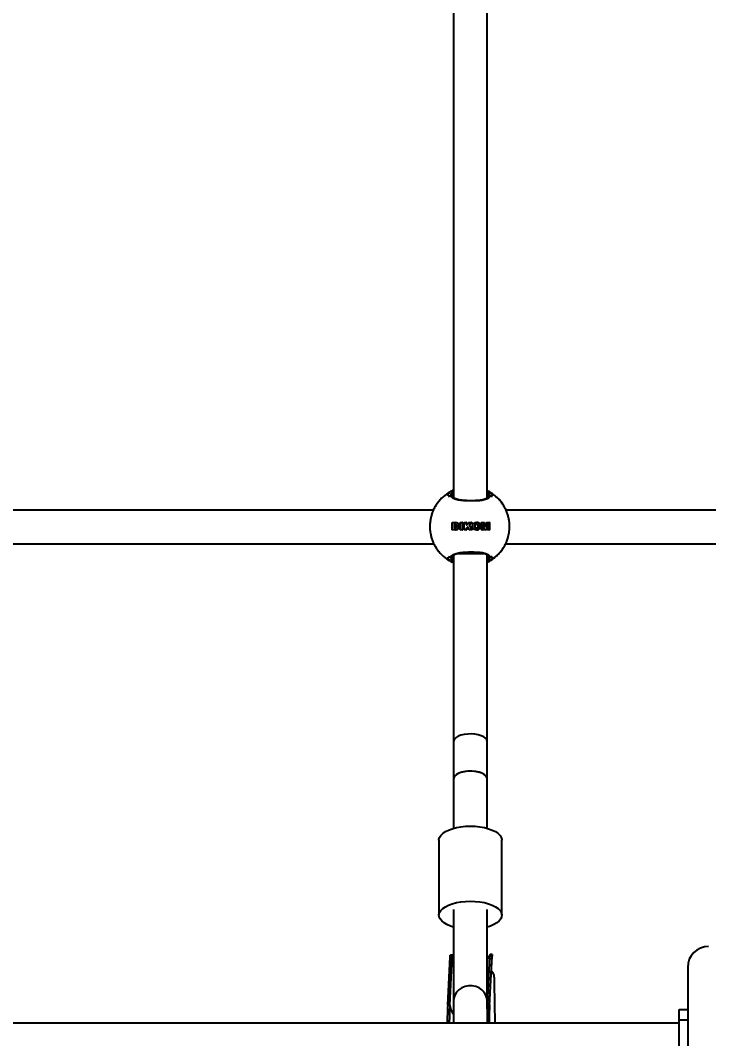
# Model space of a CAD drawing. Header units: millimetres. Extents: x -3362 to 2982, y -2844 to 2289.
# Drawn here: x -186.1 to 142.2, y -505.3 to -19.8 of the extents above; entities that cross this region are included whole.
import ezdxf

# ---------------------------------------------------------------- set-up
doc = ezdxf.new("R2010")
doc.units = ezdxf.units.MM
doc.layers.add('DIKOM_ОБЪЕКТ', color=7, linetype='Continuous')
doc.layers.add('DIKOM_РАЗМЕР_ЗОНА', color=7, linetype='Continuous')
doc.styles.add('style1', font='arial.ttf', dxfattribs={"width": 0.8})
doc.dimstyles.new('1-50', dxfattribs={"dimtxt": 300, "dimasz": 200, "dimexe": 100, "dimexo": 0, "dimgap": 100, "dimtad": 1, "dimdec": 0, "dimtxsty": 'style1', "dimcen": 0, "dimclrd": 7, "dimclre": 7, "dimadec": 1, "dimazin": 2, "dimtfac": 1, "dimtdec": 0, "dimtmove": 0, "dimatfit": 3, "dimfxl": 0, "dimlwd": 25, "dimlwe": 18, "dimarcsym": 0})

# ---------------------------------------------------------------- blocks, each defined once
blk = doc.blocks.new('*D0')
at = {"layer": 'Defpoints', "color": 0, "transparency": 16777216}
for p in [(-2617.78, -272.68), (2982.22, -272.68), (2982.22, -2743.66)]:
    blk.add_point(p, dxfattribs=at)
at = {"layer": 'DIKOM_РАЗМЕР_ЗОНА', "color": 7, "lineweight": 18, "transparency": 16777216}
for p, q in [((-2617.78, -272.68), (-2617.78, -2843.66)), ((2982.22, -272.68), (2982.22, -2843.66))]:
    blk.add_line(p, q, dxfattribs=at)
at = {"layer": 'DIKOM_РАЗМЕР_ЗОНА', "color": 7, "lineweight": 25, "transparency": 16777216}
blk.add_line((-2417.78, -2743.66), (2782.22, -2743.66), dxfattribs=at)
at = {"layer": 'DIKOM_РАЗМЕР_ЗОНА', "color": 7, "transparency": 16777216}
for points in [[(-2417.78, -2710.33), (-2417.78, -2777), (-2617.78, -2743.66)], [(2782.22, -2710.33), (2782.22, -2777), (2982.22, -2743.66)]]:
    blk.add_solid(points, dxfattribs=at)
at = {"layer": 'DIKOM_РАЗМЕР_ЗОНА', "color": 0, "transparency": 16777216, "insert": (182.22, -2490.49), "char_height": 300, "attachment_point": 5, "style": 'style1'}
blk.add_mtext('5600', dxfattribs=at)
blk = doc.blocks.new('*D1')
at = {"layer": 'Defpoints', "color": 0, "transparency": 16777216}
for p in [(-2911.71, 2288.6), (542, 2288.6), (182.22, -2211.4)]:
    blk.add_point(p, dxfattribs=at)
at = {"layer": 'DIKOM_РАЗМЕР_ЗОНА', "color": 7, "lineweight": 18, "transparency": 16777216}
for p, q in [((542, 2288.6), (-3011.71, 2288.6)), ((182.22, -2211.4), (-3011.71, -2211.4))]:
    blk.add_line(p, q, dxfattribs=at)
at = {"layer": 'DIKOM_РАЗМЕР_ЗОНА', "color": 7, "lineweight": 25, "transparency": 16777216}
blk.add_line((-2911.71, -2011.4), (-2911.71, 2088.6), dxfattribs=at)
at = {"layer": 'DIKOM_РАЗМЕР_ЗОНА', "color": 7, "transparency": 16777216}
for points in [[(-2945.05, 2088.6), (-2878.38, 2088.6), (-2911.71, 2288.6)], [(-2945.05, -2011.4), (-2878.38, -2011.4), (-2911.71, -2211.4)]]:
    blk.add_solid(points, dxfattribs=at)
at = {"layer": 'DIKOM_РАЗМЕР_ЗОНА', "color": 0, "transparency": 16777216, "insert": (-3164.89, 38.6), "char_height": 300, "attachment_point": 5, "rotation": 90, "style": 'style1'}
blk.add_mtext('4500', dxfattribs=at)

msp = doc.modelspace()

# ---------------------------------------------------------------- linework, layer by layer
at = {"layer": 'DIKOM_ОБЪЕКТ'}
for p, q in [((20.59, 25.18), (20.59, -247.46)), ((36.59, -247.65), (36.59, 25.37)), ((20.13, -246.81), (20.12, -246.61)), ((37.09, -246.94), (37.06, -246.86)), ((37.57, -245.7), (37.85, -246.47)), ((12.11, -251.38), (12.03, -251.64)), ((12.38, -250.75), (12.2, -251.04)), ((12.27, -250.89), (12.22, -251.05)), ((10.93, -253.4), (-254.41, -253.4)), ((310.93, -253.4), (45.59, -253.4)), ((19.85, -259.38), (19.95, -259.28)), ((19.85, -262.55), (19.85, -259.43)), ((19.95, -259.28), (20.06, -259.24)), ((20.06, -259.24), (20.15, -259.23)), ((20.15, -259.23), (21.49, -259.23)), ((20.96, -260.23), (20.96, -261.75)), ((20.96, -261.75), (20.96, -260.23)), ((20.96, -260.23), (20.96, -260.23)), ((20.96, -261.75), (20.96, -261.75)), ((21.19, -261.95), (21.19, -261.95)), ((21.2, -260.03), (21.2, -260.03)), ((21.21, -260.03), (21.39, -260.03)), ((21.59, -261.92), (21.21, -261.95)), ((21.22, -260.03), (21.22, -260.03)), ((21.22, -261.95), (21.22, -261.95)), ((21.49, -259.23), (22.2, -259.33)), ((22.2, -259.33), (21.49, -259.23)), ((21.8, -260.19), (21.89, -260.29)), ((22.2, -259.33), (22.35, -259.39)), ((22.35, -259.39), (22.2, -259.33)), ((22.2, -259.33), (22.2, -259.33)), ((22.35, -259.39), (22.87, -259.86)), ((22.86, -259.86), (22.35, -259.39)), ((22.35, -259.39), (22.35, -259.39)), ((23.06, -260.3), (22.86, -259.86)), ((22.86, -259.86), (22.87, -259.86)), ((22.87, -259.86), (23.06, -260.3)), ((23.01, -261.85), (23.14, -261.27)), ((23.01, -261.85), (23.02, -261.85)), ((23.14, -261.27), (23.02, -261.85)), ((23.06, -260.3), (23.14, -261.27)), ((23.14, -261.27), (23.06, -260.3)), ((23.06, -260.3), (23.06, -260.3)), ((23.14, -261.27), (23.14, -261.27)), ((23.77, -262.55), (23.77, -259.43)), ((23.97, -259.23), (24.67, -259.23)), ((24.87, -259.43), (24.87, -262.55)), ((24.87, -262.55), (24.87, -259.43)), ((24.87, -259.43), (24.87, -259.43)), ((25.67, -262.55), (25.67, -259.43)), ((25.87, -259.23), (26.56, -259.23)), ((26.76, -259.43), (26.76, -260.36)), ((26.76, -260.36), (26.76, -259.43)), ((26.76, -259.43), (26.76, -259.43)), ((26.76, -260.36), (26.76, -260.36)), ((26.76, -262.09), (26.76, -262.55)), ((26.76, -262.55), (26.76, -262.09)), ((26.76, -262.09), (26.76, -262.09)), ((26.83, -260.44), (26.84, -260.44)), ((26.9, -260.41), (27.78, -259.38)), ((27.19, -261.45), (26.9, -261.75)), ((26.9, -261.75), (27.19, -261.45)), ((26.9, -261.75), (26.9, -261.75)), ((27.19, -261.45), (27.19, -261.45)), ((27.29, -261.41), (27.29, -261.41)), ((27.98, -262.57), (27.42, -261.48)), ((28.11, -259.23), (29.15, -259.23)), ((28.17, -260.73), (28.17, -260.73)), ((28.2, -260.41), (29.21, -259.37)), ((28.2, -260.41), (28.21, -260.41)), ((29.21, -259.37), (28.21, -260.41)), ((29.21, -259.37), (29.21, -259.37)), ((30.74, -260.64), (30.74, -261.36)), ((30.74, -260.64), (30.74, -260.64)), ((30.74, -261.36), (30.74, -260.64)), ((30.74, -261.36), (30.86, -261.7)), ((30.74, -261.36), (30.74, -261.36)), ((30.87, -261.7), (30.74, -261.36)), ((30.86, -261.7), (30.87, -261.7)), ((30.91, -260.23), (30.91, -260.23)), ((31.18, -260.04), (31.18, -260.04)), ((31.42, -262), (31.43, -262)), ((31.44, -259.99), (31.44, -259.99)), ((32.12, -259.26), (31.45, -259.21)), ((32.15, -261.36), (32.03, -261.71)), ((32.12, -259.26), (32.12, -259.26)), ((32.16, -260.72), (32.15, -261.36)), ((33.13, -261.77), (33.14, -261.77)), ((33.16, -260.29), (33.16, -260.29)), ((33.82, -262.55), (33.82, -259.43)), ((34.02, -259.23), (35.03, -259.23)), ((34.69, -262.55), (34.69, -260.27)), ((34.69, -260.27), (34.7, -260.27)), ((34.7, -260.27), (34.7, -262.55)), ((34.72, -260.25), (34.72, -260.25)), ((35.32, -262.56), (34.75, -260.26)), ((35.72, -261.18), (35.27, -259.42)), ((35.28, -259.42), (35.73, -261.18)), ((35.72, -261.18), (35.73, -261.18)), ((35.77, -261.22), (35.77, -261.22)), ((35.82, -261.18), (36.26, -259.42)), ((36.79, -260.26), (36.21, -262.56)), ((36.21, -262.56), (36.79, -260.26)), ((36.51, -259.23), (37.51, -259.23)), ((36.79, -260.26), (36.79, -260.26)), ((36.82, -260.25), (36.81, -260.25)), ((36.84, -262.55), (36.84, -260.27)), ((37.7, -262.55), (37.7, -259.43)), ((37.7, -259.43), (37.71, -259.43)), ((37.71, -259.43), (37.71, -262.55)), ((19.86, -262.6), (19.85, -262.55)), ((20.07, -262.74), (19.94, -262.69)), ((20.15, -262.75), (20.07, -262.74)), ((21.5, -262.75), (20.15, -262.75)), ((21.63, -262.75), (21.5, -262.75)), ((21.51, -262.75), (21.63, -262.75)), ((22.16, -262.65), (21.63, -262.75)), ((21.63, -262.75), (22.15, -262.65)), ((21.63, -262.75), (21.63, -262.75)), ((22.15, -262.65), (22.16, -262.65)), ((24.67, -262.75), (23.97, -262.75)), ((24.87, -262.55), (24.87, -262.55)), ((26.56, -262.75), (25.87, -262.75)), ((26.76, -262.55), (26.76, -262.55)), ((29.21, -262.75), (28.27, -262.75)), ((29.3, -262.58), (29.3, -262.58)), ((31.46, -262.81), (32.13, -262.73)), ((32.13, -262.73), (32.13, -262.73)), ((34.5, -262.75), (34.02, -262.75)), ((34.69, -262.55), (34.7, -262.55)), ((35.97, -262.75), (35.57, -262.75)), ((36.21, -262.56), (36.21, -262.56)), ((37.51, -262.75), (37.03, -262.75)), ((37.7, -262.55), (37.71, -262.55)), ((-254.66, -269.4), (11.15, -269.4)), ((12.03, -270.64), (12.11, -270.9)), ((12.22, -271.24), (12.27, -271.39)), ((45.34, -269.4), (311.15, -269.4)), ((19.65, -276.92), (19.37, -275.82)), ((20.17, -275.6), (20.19, -275.69)), ((20.59, -274.82), (20.59, -363.63)), ((35.79, -274.19), (21.71, -274.19)), ((36.59, -363.63), (36.59, -274.63)), ((37.06, -275.43), (37.09, -275.35)), ((37.85, -275.82), (37.53, -276.64)), ((38.42, -277.15), (37.91, -277.22)), ((38.5, -276.86), (38.5, -277.14)), ((20.59, -363.63), (20.59, -381.4)), ((36.59, -381.4), (36.59, -363.63)), ((20.59, -381.4), (20.59, -405.05)), ((36.59, -405.05), (36.59, -381.4)), ((13.59, -410.72), (13.59, -446.5)), ((43.59, -446.5), (43.59, -410.72)), ((20.59, -443.75), (20.59, -487.2)), ((36.59, -487.2), (36.59, -443.75)), ((20.09, -465.47), (19.09, -465.49)), ((36.74, -489.03), (37.9, -466.03)), ((37.74, -489.71), (38.97, -465.17)), ((37.74, -489.01), (38.9, -466.01)), ((38.9, -466.01), (37.9, -466.03)), ((38.97, -465.12), (37.96, -465.14)), ((17.77, -489.38), (18.92, -466.38)), ((18.77, -489.36), (19.92, -466.36)), ((19.92, -466.36), (18.92, -466.38)), ((132.22, -471.4), (132.22, -551.4)), ((40.34, -497.9), (40.11, -478.9)), ((17.77, -489.38), (18.77, -489.36)), ((20.59, -487.2), (20.59, -497.9)), ((36.59, -491.11), (36.59, -487.2)), ((36.74, -489.03), (37.74, -489.01)), ((37.74, -489.01), (37.74, -489.7)), ((128.22, -496.4), (128.22, -491.4)), ((128.22, -491.4), (132.22, -491.4)), ((128.22, -497.9), (-863.78, -497.9)), ((128.22, -496.4), (132.22, -496.4)), ((128.22, -526.4), (128.22, -496.4))]:
    msp.add_line(p, q, dxfattribs=at)
at = {"layer": 'DIKOM_ОБЪЕКТ', "flags": 128}
for points in [[(36.59, -363.63), (36.41, -362.86), (35.85, -362.13), (34.96, -361.47), (33.77, -360.9), (32.34, -360.47), (30.73, -360.18), (29.03, -360.06), (27.3, -360.1), (25.63, -360.31), (24.1, -360.67), (22.78, -361.17), (21.74, -361.79), (21.01, -362.49), (20.64, -363.24), (20.59, -363.63)], [(36.59, -381.4), (36.41, -380.63), (35.85, -379.9), (34.96, -379.24), (33.77, -378.67), (32.34, -378.24), (30.73, -377.95), (29.03, -377.83), (27.3, -377.87), (25.63, -378.08), (24.1, -378.44), (22.78, -378.94), (21.74, -379.56), (21.01, -380.26), (20.64, -381.01), (20.59, -381.4)], [(36.59, -381.4), (36.49, -380.82), (36.02, -380.08), (35.21, -379.39), (34.09, -378.8), (32.72, -378.34), (31.15, -378.01), (29.46, -377.84), (27.73, -377.84), (26.04, -378.01), (24.47, -378.34), (23.09, -378.8), (21.97, -379.39), (21.16, -380.08), (20.7, -380.82), (20.59, -381.4)], [(13.59, -410.72), (13.6, -410.46), (13.87, -409.44), (14.48, -408.45), (15.41, -407.51), (16.66, -406.65), (18.19, -405.89), (19.96, -405.23), (21.94, -404.71), (24.07, -404.32), (26.3, -404.09), (28.59, -404.01)], [(28.59, -404.01), (30.88, -404.09), (33.12, -404.32), (35.25, -404.71), (37.22, -405.23), (38.99, -405.89), (40.52, -406.65), (41.77, -407.51), (42.71, -408.45), (43.32, -409.44), (43.58, -410.46), (43.59, -410.72)], [(20.59, -452.17), (19.05, -451.67), (17.39, -450.96), (16, -450.14), (14.9, -449.24), (14.13, -448.27), (13.69, -447.27), (13.6, -446.24), (13.87, -445.22), (14.48, -444.23), (15.41, -443.29), (16.66, -442.43), (18.19, -441.66), (19.96, -441.01), (21.94, -440.49), (24.07, -440.1), (26.3, -439.87), (28.59, -439.79)], [(28.59, -439.79), (30.88, -439.87), (33.12, -440.1), (35.25, -440.49), (37.22, -441.01), (38.99, -441.66), (40.52, -442.43), (41.77, -443.29), (42.71, -444.23), (43.32, -445.22), (43.58, -446.24), (43.49, -447.27), (43.06, -448.27), (42.28, -449.24), (41.18, -450.14), (39.79, -450.96), (38.14, -451.67), (36.59, -452.17)], [(36.59, -487.2), (36.49, -486.04), (36.02, -484.55), (35.21, -483.18), (34.09, -482), (32.72, -481.07), (31.15, -480.42), (29.46, -480.08), (27.73, -480.08), (26.04, -480.42), (24.47, -481.07), (23.09, -482), (21.97, -483.18), (21.16, -484.55), (20.7, -486.04), (20.59, -487.2)], [(37.74, -489.7), (37.63, -490.64), (37.57, -490.94)]]:
    msp.add_lwpolyline(points, dxfattribs=at)
at = {"layer": 'DIKOM_ОБЪЕКТ'}
for centre, radius, start, end in [((28.27, -261.14), 19, 122.6674, 147.3682), ((28.43, -261.15), 18.69, 120.5907, 125.6208), ((28.6, -261.11), 17.31, 122.2256, 125.0571), ((28.58, -261.17), 17.38, 54.9522, 57.7739), ((28.4, -261.15), 18.69, 54.3792, 59.4093), ((28.25, -261.14), 19, 32.6329, 57.3314), ((28.26, -261.15), 18.99, 212.6276, 237.3367), ((28.25, -261.15), 18.99, 302.6644, 327.3712), ((28.42, -261.16), 18.66, 234.3677, 239.4069), ((28.71, -261.02), 17.5, 234.9447, 237.746), ((28.47, -260.96), 17.57, 302.2549, 305.0456), ((28.41, -261.16), 18.66, 300.5931, 305.6323), ((142.22, -471.4), 10, 90, 180), ((254.1, -500.37), 236.59, 177.3379, 179.4028), ((256.23, -500.38), 237.72, 177.3425, 179.402), ((25.66, -488.92), 6.91, 183.6282, 222.7895), ((275.96, -500.13), 239.47, 177.3441, 179.4676), ((277.58, -500.12), 240.1, 177.3472, 179.4695)]:
    msp.add_arc(centre, radius, start, end, dxfattribs=at)
for points, knots in [([(17.55, -245.96), (17.73, -246.04), (18.11, -246.2), (18.47, -246.69), (18.66, -246.94)], [0, 0, 0, 0, 0.496573, 1, 1, 1, 1]), ([(18.66, -246.94), (18.48, -246.7), (18.11, -246.21), (17.74, -246.04), (17.55, -245.96)], [0, 0, 0, 0, 0.496486, 1, 1, 1, 1]), ([(20.59, -243.8), (20.25, -243.94), (19.31, -244.32), (18.47, -244.87), (17.93, -245.22)], [0, 0, 0, 0, 0.368061, 1, 1, 1, 1]), ([(19.37, -246.47), (19.36, -246.43), (19.3, -246.06), (19.51, -245.66), (19.7, -245.31)], [0, 0, 0, 0, 0.112863, 1, 1, 1, 1]), ([(20.1, -246.78), (20.1, -246.77), (20.09, -246.7), (20.01, -246.58), (19.87, -246.45), (19.7, -246.39), (19.53, -246.39), (19.43, -246.43), (19.38, -246.46), (19.37, -246.47)], [0, 0, 0, 0, 0.031895, 0.241173, 0.44477, 0.634187, 0.810276, 0.979984, 1, 1, 1, 1]), ([(19.37, -246.47), (19.42, -246.44), (19.51, -246.4), (19.68, -246.39), (19.83, -246.43), (19.97, -246.53), (20.07, -246.67), (20.12, -246.81), (20.13, -246.91), (20.13, -246.94)], [0, 0, 0, 0, 0.145429, 0.290823, 0.434703, 0.582185, 0.738627, 0.906202, 1, 1, 1, 1]), ([(37.85, -246.47), (37.75, -246.84), (37.55, -247.61), (35.91, -248.39), (33.71, -248.79), (31.18, -248.97), (28.43, -249.02), (25.36, -248.92), (22.66, -248.6), (20.64, -247.99), (19.62, -247.23), (19.43, -246.67), (19.37, -246.47)], [0, 0, 0, 0, 0.111435, 0.229361, 0.339015, 0.410113, 0.516711, 0.623258, 0.729393, 0.834802, 0.941415, 1, 1, 1, 1]), ([(19.7, -245.31), (19.72, -245.22), (19.79, -244.9), (20.26, -244.59), (20.59, -244.37)], [0, 0, 0, 0, 0.283647, 1, 1, 1, 1]), ([(20.59, -245.38), (20.56, -245.41), (20.09, -245.81), (20.12, -246.24), (20.14, -246.63)], [0, 0, 0, 0, 0.07129, 1, 1, 1, 1]), ([(28.76, -248.86), (28.69, -248.86), (28.08, -248.87), (26.91, -248.83), (25.33, -248.74), (23.87, -248.58), (22.6, -248.35), (21.57, -248.05), (20.8, -247.68), (20.33, -247.26), (20.13, -246.99), (20.13, -246.83), (20.13, -246.8)], [0, 0, 0, 0, 0.014273, 0.137226, 0.259484, 0.380698, 0.501414, 0.620166, 0.738566, 0.856338, 0.978309, 1, 1, 1, 1]), ([(37.06, -246.97), (37.06, -247.03), (37.05, -247.21), (36.85, -247.49), (36.36, -247.86), (35.58, -248.2), (34.52, -248.47), (33.24, -248.66), (31.79, -248.79), (30.27, -248.86), (29.24, -248.86), (28.76, -248.86)], [0, 0, 0, 0, 0.050539, 0.174306, 0.287661, 0.408262, 0.528487, 0.647399, 0.769779, 0.89136, 1, 1, 1, 1]), ([(38.43, -245.12), (38.32, -245.04), (37.75, -244.64), (37.11, -244.34), (36.59, -244.1)], [0, 0, 0, 0, 0.191086, 1, 1, 1, 1]), ([(36.59, -244.59), (36.95, -244.85), (37.45, -245.22), (37.55, -245.59), (37.57, -245.7)], [0, 0, 0, 0, 0.711248, 1, 1, 1, 1]), ([(37.06, -246.86), (37.07, -246.51), (37.07, -246.11), (36.64, -245.71), (36.59, -245.66)], [0, 0, 0, 0, 0.884618, 1, 1, 1, 1]), ([(37.85, -246.47), (37.8, -246.44), (37.71, -246.4), (37.54, -246.39), (37.39, -246.43), (37.25, -246.53), (37.15, -246.67), (37.1, -246.81), (37.09, -246.91), (37.09, -246.94)], [0, 0, 0, 0, 0.145337, 0.29074, 0.434734, 0.582225, 0.73861, 0.906196, 1, 1, 1, 1]), ([(37.09, -246.94), (37.1, -246.88), (37.11, -246.75), (37.21, -246.58), (37.35, -246.45), (37.52, -246.39), (37.69, -246.39), (37.79, -246.43), (37.84, -246.46), (37.85, -246.47)], [0, 0, 0, 0, 0.177709, 0.355487, 0.52844, 0.689347, 0.838823, 0.98309, 1, 1, 1, 1]), ([(47.27, -261.14), (47.24, -260.32), (47.19, -259.15), (46.92, -257.44), (46.58, -255.99), (46.02, -254.29), (45.25, -252.56), (44.26, -250.82), (43.05, -249.14), (41.61, -247.57), (40.07, -246.19), (38.95, -245.45), (38.43, -245.12)], [0, 0, 0, 0, 0.129772, 0.183155, 0.271804, 0.364324, 0.464037, 0.568651, 0.677257, 0.789171, 0.9039, 1, 1, 1, 1]), ([(38.56, -246.94), (38.68, -246.7), (38.92, -246.21), (39.16, -246.04), (39.28, -245.96)], [0, 0, 0, 0, 0.496486, 1, 1, 1, 1]), ([(39.28, -245.96), (39.16, -246.04), (38.92, -246.2), (38.68, -246.69), (38.56, -246.94)], [0, 0, 0, 0, 0.496574, 1, 1, 1, 1]), ([(12.2, -251.04), (11.97, -251.4), (11.34, -252.37), (10.59, -254.04), (9.98, -255.84), (9.63, -257.24), (9.52, -258), (9.48, -258.25)], [0, 0, 0, 0, 0.164455, 0.445198, 0.703343, 0.900364, 1, 1, 1, 1]), ([(9.53, -258.26), (9.46, -258.58), (9.27, -259.48), (9.24, -261.46), (9.29, -263.24), (9.51, -264.17), (9.53, -264.27)], [0, 0, 0, 0, 0.172978, 0.481733, 0.944296, 1, 1, 1, 1]), ([(19.85, -259.43), (19.85, -259.42), (19.85, -259.4), (19.85, -259.39), (19.85, -259.38)], [0, 0, 0, 0, 0.536755, 1, 1, 1, 1]), ([(21.21, -260.03), (21.17, -260.03), (21.1, -260.03), (21.03, -260.09), (20.98, -260.16), (20.96, -260.2), (20.96, -260.23)], [0, 0, 0, 0, 0.323738, 0.603594, 0.807542, 1, 1, 1, 1]), ([(20.96, -260.23), (20.97, -260.2), (20.98, -260.16), (21.02, -260.1), (21.08, -260.05), (21.15, -260.03), (21.19, -260.03), (21.21, -260.03)], [0, 0, 0, 0, 0.193614, 0.386654, 0.591668, 0.825361, 1, 1, 1, 1]), ([(20.96, -261.75), (20.96, -261.78), (20.97, -261.82), (21.01, -261.88), (21.07, -261.92), (21.13, -261.95), (21.17, -261.95), (21.19, -261.95)], [0, 0, 0, 0, 0.19519, 0.389646, 0.596416, 0.832141, 1, 1, 1, 1]), ([(21.21, -261.95), (21.18, -261.95), (21.11, -261.95), (21.03, -261.9), (20.98, -261.84), (20.97, -261.79), (20.96, -261.76), (20.96, -261.75)], [0, 0, 0, 0, 0.309838, 0.579288, 0.779558, 0.96131, 1, 1, 1, 1]), ([(21.39, -260.03), (21.49, -260.05), (21.64, -260.08), (21.76, -260.16), (21.8, -260.19)], [0, 0, 0, 0, 0.709177, 1, 1, 1, 1]), ([(21.88, -261.74), (21.83, -261.79), (21.74, -261.87), (21.63, -261.91), (21.59, -261.92)], [0, 0, 0, 0, 0.617321, 1, 1, 1, 1]), ([(21.99, -261.5), (21.97, -261.56), (21.95, -261.65), (21.9, -261.72), (21.88, -261.74)], [0, 0, 0, 0, 0.688764, 1, 1, 1, 1]), ([(21.89, -260.29), (21.93, -260.36), (21.98, -260.45), (22, -260.55), (22, -260.57)], [0, 0, 0, 0, 0.785717, 1, 1, 1, 1]), ([(22, -260.57), (22.02, -260.83), (22.05, -261.15), (22, -261.45), (21.99, -261.5)], [0, 0, 0, 0, 0.827824, 1, 1, 1, 1]), ([(22.15, -262.65), (22.33, -262.57), (22.68, -262.39), (22.9, -262.03), (23.01, -261.85)], [0, 0, 0, 0, 0.489812, 1, 1, 1, 1]), ([(23.02, -261.85), (22.92, -262.01), (22.73, -262.32), (22.39, -262.55), (22.2, -262.64), (22.16, -262.65)], [0, 0, 0, 0, 0.445367, 0.88927, 1, 1, 1, 1]), ([(23.77, -259.43), (23.77, -259.41), (23.78, -259.36), (23.81, -259.31), (23.86, -259.26), (23.92, -259.24), (23.96, -259.23), (23.97, -259.23)], [0, 0, 0, 0, 0.210466, 0.421637, 0.633261, 0.854165, 1, 1, 1, 1]), ([(24.87, -259.43), (24.86, -259.41), (24.86, -259.36), (24.82, -259.3), (24.76, -259.25), (24.71, -259.23), (24.67, -259.23), (24.66, -259.23)], [0, 0, 0, 0, 0.219425, 0.438411, 0.666462, 0.903887, 1, 1, 1, 1]), ([(24.67, -259.23), (24.69, -259.23), (24.74, -259.24), (24.81, -259.28), (24.85, -259.34), (24.87, -259.4), (24.87, -259.42), (24.87, -259.43)], [0, 0, 0, 0, 0.241109, 0.481941, 0.722283, 0.954158, 1, 1, 1, 1]), ([(25.67, -259.43), (25.67, -259.41), (25.67, -259.36), (25.71, -259.3), (25.75, -259.26), (25.81, -259.23), (25.85, -259.23), (25.87, -259.23)], [0, 0, 0, 0, 0.207808, 0.416276, 0.622727, 0.831128, 1, 1, 1, 1]), ([(26.56, -259.23), (26.58, -259.23), (26.63, -259.24), (26.69, -259.28), (26.74, -259.33), (26.76, -259.39), (26.76, -259.42), (26.76, -259.43)], [0, 0, 0, 0, 0.229003, 0.4579, 0.688537, 0.917235, 1, 1, 1, 1]), ([(26.76, -259.43), (26.76, -259.41), (26.75, -259.36), (26.71, -259.3), (26.65, -259.25), (26.6, -259.23), (26.57, -259.23), (26.56, -259.23)], [0, 0, 0, 0, 0.224066, 0.448702, 0.67591, 0.906272, 1, 1, 1, 1]), ([(26.76, -260.36), (26.77, -260.37), (26.77, -260.38), (26.78, -260.41), (26.79, -260.42), (26.82, -260.44), (26.84, -260.44), (26.87, -260.43), (26.88, -260.42), (26.89, -260.41), (26.9, -260.41)], [0, 0, 0, 0, 0.130948, 0.262401, 0.394715, 0.528072, 0.663043, 0.797837, 0.931717, 1, 1, 1, 1]), ([(26.83, -260.44), (26.83, -260.44), (26.82, -260.44), (26.8, -260.43), (26.78, -260.42), (26.77, -260.4), (26.76, -260.38), (26.76, -260.36), (26.76, -260.36)], [0, 0, 0, 0, 0.053706, 0.262863, 0.47396, 0.683283, 0.891395, 1, 1, 1, 1]), ([(26.9, -261.75), (26.87, -261.79), (26.8, -261.87), (26.77, -261.99), (26.76, -262.07), (26.76, -262.09)], [0, 0, 0, 0, 0.404749, 0.80955, 1, 1, 1, 1]), ([(26.76, -262.09), (26.76, -262.04), (26.77, -261.94), (26.83, -261.82), (26.88, -261.77), (26.9, -261.75)], [0, 0, 0, 0, 0.401136, 0.801684, 1, 1, 1, 1]), ([(27.42, -261.48), (27.41, -261.47), (27.39, -261.44), (27.35, -261.42), (27.3, -261.4), (27.25, -261.41), (27.22, -261.43), (27.2, -261.44), (27.19, -261.45)], [0, 0, 0, 0, 0.180368, 0.360086, 0.541067, 0.723621, 0.906806, 1, 1, 1, 1]), ([(27.19, -261.45), (27.2, -261.44), (27.23, -261.42), (27.26, -261.41), (27.29, -261.41), (27.29, -261.41)], [0, 0, 0, 0, 0.431018, 0.863031, 1, 1, 1, 1]), ([(27.78, -259.38), (27.82, -259.35), (27.9, -259.28), (28.02, -259.24), (28.09, -259.23), (28.11, -259.23)], [0, 0, 0, 0, 0.427634, 0.855278, 1, 1, 1, 1]), ([(28.17, -260.73), (28.16, -260.7), (28.13, -260.64), (28.13, -260.55), (28.16, -260.47), (28.19, -260.43), (28.2, -260.41)], [0, 0, 0, 0, 0.274145, 0.549083, 0.822474, 1, 1, 1, 1]), ([(28.21, -260.41), (28.19, -260.44), (28.15, -260.49), (28.13, -260.58), (28.14, -260.66), (28.16, -260.71), (28.17, -260.73)], [0, 0, 0, 0, 0.273563, 0.546587, 0.820654, 1, 1, 1, 1]), ([(28.17, -260.73), (28.36, -261.03), (28.74, -261.65), (29.12, -262.27), (29.3, -262.58)], [0, 0, 0, 0, 0.498613, 1, 1, 1, 1]), ([(29.3, -262.58), (29.11, -262.27), (28.74, -261.65), (28.36, -261.04), (28.17, -260.73)], [0, 0, 0, 0, 0.498577, 1, 1, 1, 1]), ([(29.15, -259.23), (29.16, -259.23), (29.18, -259.23), (29.21, -259.25), (29.22, -259.27), (29.23, -259.3), (29.24, -259.33), (29.23, -259.35), (29.22, -259.37), (29.21, -259.37)], [0, 0, 0, 0, 0.147005, 0.293735, 0.441887, 0.590481, 0.739386, 0.88946, 1, 1, 1, 1]), ([(29.21, -259.37), (29.21, -259.37), (29.23, -259.35), (29.23, -259.32), (29.23, -259.29), (29.22, -259.26), (29.19, -259.24), (29.17, -259.23), (29.15, -259.23), (29.15, -259.23)], [0, 0, 0, 0, 0.149523, 0.298549, 0.448312, 0.598584, 0.748192, 0.896225, 1, 1, 1, 1]), ([(29.72, -261.66), (29.68, -261.31), (29.62, -260.85), (29.7, -260.41), (29.72, -260.31)], [0, 0, 0, 0, 0.77638, 1, 1, 1, 1]), ([(29.72, -260.31), (29.78, -260.15), (29.91, -259.83), (30.26, -259.47), (30.54, -259.35), (30.68, -259.29)], [0, 0, 0, 0, 0.356993, 0.695135, 1, 1, 1, 1]), ([(30.58, -262.66), (30.44, -262.59), (30.16, -262.46), (29.86, -262.1), (29.77, -261.8), (29.72, -261.66)], [0, 0, 0, 0, 0.336997, 0.674196, 1, 1, 1, 1]), ([(30.68, -259.29), (30.99, -259.23), (31.48, -259.13), (31.95, -259.22), (32.12, -259.26)], [0, 0, 0, 0, 0.646386, 1, 1, 1, 1]), ([(30.91, -260.23), (30.86, -260.31), (30.78, -260.44), (30.75, -260.59), (30.74, -260.64)], [0, 0, 0, 0, 0.667172, 1, 1, 1, 1]), ([(30.74, -260.64), (30.77, -260.54), (30.8, -260.39), (30.89, -260.27), (30.91, -260.23)], [0, 0, 0, 0, 0.667362, 1, 1, 1, 1]), ([(30.86, -261.7), (30.91, -261.76), (31.01, -261.88), (31.21, -261.99), (31.36, -262), (31.42, -262)], [0, 0, 0, 0, 0.346742, 0.693702, 1, 1, 1, 1]), ([(31.49, -262), (31.41, -262), (31.26, -262), (31.04, -261.9), (30.92, -261.78), (30.87, -261.71), (30.87, -261.7)], [0, 0, 0, 0, 0.320691, 0.641371, 0.961021, 1, 1, 1, 1]), ([(31.18, -260.04), (31.11, -260.07), (31.01, -260.12), (30.93, -260.2), (30.91, -260.23)], [0, 0, 0, 0, 0.69885, 1, 1, 1, 1]), ([(30.91, -260.23), (30.97, -260.17), (31.05, -260.09), (31.15, -260.05), (31.18, -260.04)], [0, 0, 0, 0, 0.699009, 1, 1, 1, 1]), ([(31.44, -260), (31.41, -260), (31.32, -259.99), (31.24, -260.02), (31.18, -260.04)], [0, 0, 0, 0, 0.328772, 1, 1, 1, 1]), ([(31.18, -260.04), (31.26, -260.01), (31.4, -259.97), (31.54, -260), (31.6, -260.01)], [0, 0, 0, 0, 0.581681, 1, 1, 1, 1]), ([(32.03, -261.71), (31.98, -261.77), (31.89, -261.88), (31.69, -261.98), (31.55, -261.99), (31.49, -262)], [0, 0, 0, 0, 0.348213, 0.696285, 1, 1, 1, 1]), ([(31.6, -260.01), (31.69, -260.04), (31.83, -260.09), (31.94, -260.19), (31.98, -260.22)], [0, 0, 0, 0, 0.662626, 1, 1, 1, 1]), ([(31.98, -260.22), (32.03, -260.31), (32.13, -260.46), (32.15, -260.64), (32.16, -260.72)], [0, 0, 0, 0, 0.549009, 1, 1, 1, 1]), ([(32.12, -259.26), (32.28, -259.32), (32.6, -259.45), (32.97, -259.82), (33.1, -260.14), (33.16, -260.29)], [0, 0, 0, 0, 0.338092, 0.676278, 1, 1, 1, 1]), ([(33.16, -260.29), (33.1, -260.13), (32.97, -259.82), (32.59, -259.45), (32.28, -259.32), (32.12, -259.26)], [0, 0, 0, 0, 0.330509, 0.660941, 1, 1, 1, 1]), ([(33.14, -261.77), (33.06, -261.93), (32.89, -262.26), (32.51, -262.57), (32.24, -262.68), (32.13, -262.73)], [0, 0, 0, 0, 0.378679, 0.757072, 1, 1, 1, 1]), ([(32.13, -262.73), (32.3, -262.65), (32.63, -262.5), (32.97, -262.13), (33.09, -261.87), (33.13, -261.77)], [0, 0, 0, 0, 0.385549, 0.771307, 1, 1, 1, 1]), ([(33.13, -261.77), (33.19, -261.41), (33.27, -260.91), (33.18, -260.43), (33.16, -260.29)], [0, 0, 0, 0, 0.724717, 1, 1, 1, 1]), ([(33.16, -260.29), (33.21, -260.65), (33.27, -261.15), (33.17, -261.63), (33.14, -261.77)], [0, 0, 0, 0, 0.724306, 1, 1, 1, 1]), ([(33.82, -259.43), (33.82, -259.41), (33.82, -259.37), (33.85, -259.31), (33.89, -259.26), (33.95, -259.23), (33.99, -259.23), (34.02, -259.23)], [0, 0, 0, 0, 0.190553, 0.38166, 0.580571, 0.790904, 1, 1, 1, 1]), ([(34.69, -260.27), (34.69, -260.27), (34.7, -260.26), (34.7, -260.25), (34.71, -260.25), (34.71, -260.25), (34.72, -260.25), (34.72, -260.25)], [0, 0, 0, 0, 0.226565, 0.453833, 0.694273, 0.949187, 1, 1, 1, 1]), ([(34.75, -260.26), (34.74, -260.26), (34.74, -260.25), (34.73, -260.25), (34.73, -260.25), (34.72, -260.25), (34.71, -260.25), (34.7, -260.26), (34.7, -260.26), (34.7, -260.27), (34.7, -260.27)], [0, 0, 0, 0, 0.125185, 0.249512, 0.380079, 0.519927, 0.665479, 0.812182, 0.950082, 1, 1, 1, 1]), ([(35.03, -259.23), (35.06, -259.23), (35.12, -259.24), (35.2, -259.29), (35.26, -259.36), (35.27, -259.41), (35.28, -259.42)], [0, 0, 0, 0, 0.285155, 0.570845, 0.836714, 1, 1, 1, 1]), ([(35.77, -261.22), (35.77, -261.22), (35.76, -261.22), (35.75, -261.21), (35.73, -261.2), (35.72, -261.19), (35.72, -261.18), (35.72, -261.18)], [0, 0, 0, 0, 0.019396, 0.319582, 0.619011, 0.894941, 1, 1, 1, 1]), ([(35.73, -261.18), (35.73, -261.18), (35.73, -261.2), (35.74, -261.21), (35.76, -261.22), (35.78, -261.22), (35.79, -261.21), (35.81, -261.2), (35.82, -261.19), (35.82, -261.18), (35.82, -261.18)], [0, 0, 0, 0, 0.119614, 0.241273, 0.369738, 0.510634, 0.660499, 0.809948, 0.947764, 1, 1, 1, 1]), ([(36.26, -259.42), (36.28, -259.39), (36.31, -259.33), (36.38, -259.27), (36.45, -259.24), (36.5, -259.23), (36.51, -259.23)], [0, 0, 0, 0, 0.289859, 0.578577, 0.898361, 1, 1, 1, 1]), ([(36.84, -260.27), (36.84, -260.27), (36.84, -260.26), (36.83, -260.25), (36.83, -260.25), (36.82, -260.25), (36.81, -260.25), (36.8, -260.25), (36.79, -260.26), (36.79, -260.26), (36.79, -260.26)], [0, 0, 0, 0, 0.113653, 0.227549, 0.346992, 0.48509, 0.6396, 0.804595, 0.964691, 1, 1, 1, 1]), ([(36.79, -260.26), (36.79, -260.26), (36.79, -260.25), (36.8, -260.25), (36.81, -260.25), (36.81, -260.25), (36.81, -260.25)], [0, 0, 0, 0, 0.295686, 0.589439, 0.919599, 1, 1, 1, 1]), ([(37.7, -259.43), (37.7, -259.41), (37.69, -259.37), (37.66, -259.32), (37.62, -259.27), (37.57, -259.24), (37.53, -259.23), (37.5, -259.23)], [0, 0, 0, 0, 0.18022, 0.359761, 0.544958, 0.754318, 1, 1, 1, 1]), ([(37.51, -259.23), (37.54, -259.24), (37.59, -259.24), (37.65, -259.29), (37.69, -259.35), (37.7, -259.4), (37.7, -259.43), (37.71, -259.43)], [0, 0, 0, 0, 0.322398, 0.547313, 0.773787, 0.968933, 1, 1, 1, 1]), ([(38.43, -277.16), (38.6, -277.07), (39.43, -276.58), (40.77, -275.49), (42.42, -273.89), (43.84, -272.11), (45.02, -270.2), (45.92, -268.26), (46.54, -266.45), (46.92, -264.83), (47.2, -263.11), (47.24, -261.89), (47.27, -261.14)], [0, 0, 0, 0, 0.030462, 0.151112, 0.271216, 0.390418, 0.508025, 0.622284, 0.727324, 0.807501, 0.883349, 1, 1, 1, 1]), ([(9.52, -264.28), (9.53, -264.39), (9.64, -265.06), (9.94, -266.3), (10.5, -268), (11.23, -269.68), (11.87, -270.74), (12.18, -271.26)], [0, 0, 0, 0, 0.046712, 0.271655, 0.506421, 0.759437, 1, 1, 1, 1]), ([(19.94, -262.69), (19.92, -262.68), (19.89, -262.66), (19.87, -262.62), (19.86, -262.6)], [0, 0, 0, 0, 0.555502, 1, 1, 1, 1]), ([(23.97, -262.75), (23.95, -262.75), (23.9, -262.75), (23.84, -262.71), (23.8, -262.66), (23.77, -262.6), (23.77, -262.57), (23.77, -262.55)], [0, 0, 0, 0, 0.220406, 0.441235, 0.651254, 0.848309, 1, 1, 1, 1]), ([(24.87, -262.55), (24.87, -262.57), (24.86, -262.62), (24.83, -262.68), (24.78, -262.72), (24.72, -262.75), (24.69, -262.75), (24.67, -262.75)], [0, 0, 0, 0, 0.206359, 0.412619, 0.625904, 0.84894, 1, 1, 1, 1]), ([(24.67, -262.75), (24.69, -262.75), (24.74, -262.74), (24.8, -262.71), (24.85, -262.65), (24.87, -262.6), (24.87, -262.56), (24.87, -262.55)], [0, 0, 0, 0, 0.228699, 0.457541, 0.685456, 0.904697, 1, 1, 1, 1]), ([(25.87, -262.75), (25.85, -262.75), (25.8, -262.75), (25.74, -262.72), (25.7, -262.67), (25.67, -262.61), (25.67, -262.57), (25.67, -262.55)], [0, 0, 0, 0, 0.208576, 0.417218, 0.621801, 0.821177, 1, 1, 1, 1]), ([(26.76, -262.55), (26.76, -262.57), (26.76, -262.62), (26.72, -262.68), (26.67, -262.72), (26.62, -262.75), (26.58, -262.75), (26.56, -262.75)], [0, 0, 0, 0, 0.209037, 0.418085, 0.630429, 0.84556, 1, 1, 1, 1]), ([(26.56, -262.75), (26.58, -262.75), (26.63, -262.74), (26.69, -262.71), (26.73, -262.66), (26.76, -262.6), (26.76, -262.57), (26.76, -262.55)], [0, 0, 0, 0, 0.214929, 0.429869, 0.64602, 0.86075, 1, 1, 1, 1]), ([(28.27, -262.75), (28.23, -262.74), (28.15, -262.73), (28.05, -262.67), (28, -262.61), (27.98, -262.57)], [0, 0, 0, 0, 0.330864, 0.661563, 1, 1, 1, 1]), ([(29.2, -262.75), (29.22, -262.75), (29.24, -262.74), (29.28, -262.72), (29.3, -262.69), (29.31, -262.65), (29.31, -262.61), (29.3, -262.59), (29.3, -262.58)], [0, 0, 0, 0, 0.171499, 0.343234, 0.514938, 0.68758, 0.860377, 1, 1, 1, 1]), ([(29.3, -262.58), (29.31, -262.59), (29.32, -262.62), (29.32, -262.66), (29.3, -262.7), (29.27, -262.73), (29.24, -262.74), (29.22, -262.75), (29.21, -262.75)], [0, 0, 0, 0, 0.173927, 0.347815, 0.521538, 0.695218, 0.867607, 1, 1, 1, 1]), ([(32.13, -262.73), (31.89, -262.77), (31.37, -262.88), (30.85, -262.73), (30.58, -262.66)], [0, 0, 0, 0, 0.468637, 1, 1, 1, 1]), ([(34.02, -262.75), (33.99, -262.75), (33.95, -262.74), (33.89, -262.71), (33.84, -262.65), (33.82, -262.6), (33.82, -262.56), (33.82, -262.55)], [0, 0, 0, 0, 0.228624, 0.457038, 0.683426, 0.90056, 1, 1, 1, 1]), ([(34.49, -262.75), (34.52, -262.75), (34.56, -262.75), (34.62, -262.72), (34.66, -262.67), (34.69, -262.61), (34.69, -262.57), (34.69, -262.55)], [0, 0, 0, 0, 0.217307, 0.434577, 0.640652, 0.831769, 1, 1, 1, 1]), ([(34.7, -262.55), (34.69, -262.57), (34.69, -262.61), (34.67, -262.67), (34.63, -262.71), (34.58, -262.74), (34.53, -262.75), (34.5, -262.75), (34.5, -262.75)], [0, 0, 0, 0, 0.181529, 0.363622, 0.545246, 0.734997, 0.937672, 1, 1, 1, 1]), ([(35.57, -262.75), (35.54, -262.75), (35.48, -262.74), (35.4, -262.69), (35.34, -262.62), (35.33, -262.57), (35.32, -262.56)], [0, 0, 0, 0, 0.283978, 0.568068, 0.844541, 1, 1, 1, 1]), ([(35.96, -262.75), (35.99, -262.75), (36.05, -262.74), (36.13, -262.69), (36.19, -262.63), (36.2, -262.58), (36.21, -262.56)], [0, 0, 0, 0, 0.282114, 0.564569, 0.822603, 1, 1, 1, 1]), ([(36.21, -262.56), (36.2, -262.58), (36.19, -262.63), (36.14, -262.69), (36.07, -262.73), (36.01, -262.75), (35.98, -262.75), (35.97, -262.75)], [0, 0, 0, 0, 0.216381, 0.433099, 0.659987, 0.912372, 1, 1, 1, 1]), ([(37.03, -262.75), (37, -262.74), (36.95, -262.73), (36.88, -262.68), (36.85, -262.61), (36.84, -262.57), (36.84, -262.55)], [0, 0, 0, 0, 0.32112, 0.609417, 0.826938, 1, 1, 1, 1]), ([(37.71, -262.55), (37.7, -262.57), (37.7, -262.61), (37.68, -262.66), (37.64, -262.7), (37.59, -262.74), (37.54, -262.75), (37.52, -262.75), (37.51, -262.75)], [0, 0, 0, 0, 0.169594, 0.338136, 0.511746, 0.706705, 0.934149, 1, 1, 1, 1]), ([(37.51, -262.75), (37.53, -262.75), (37.58, -262.74), (37.65, -262.7), (37.69, -262.64), (37.7, -262.59), (37.7, -262.56), (37.7, -262.55)], [0, 0, 0, 0, 0.300918, 0.521242, 0.742611, 0.930837, 1, 1, 1, 1]), ([(12.18, -271.26), (12.21, -271.31), (12.58, -271.97), (13.18, -272.78), (13.81, -273.46), (13.97, -273.64)], [0, 0, 0, 0, 0.062749, 0.758379, 1, 1, 1, 1]), ([(18.66, -275.35), (18.48, -275.59), (18.11, -276.08), (17.74, -276.25), (17.55, -276.33)], [0, 0, 0, 0, 0.496486, 1, 1, 1, 1]), ([(18.66, -275.35), (18.48, -275.59), (18.11, -276.08), (17.74, -276.25), (17.55, -276.33)], [0, 0, 0, 0, 0.496486, 1, 1, 1, 1]), ([(19.37, -275.82), (19.38, -275.76), (19.49, -275.28), (20.21, -274.49), (22.27, -273.76), (24.71, -273.43), (27.37, -273.29), (30.15, -273.27), (33.1, -273.42), (35.54, -273.8), (37.2, -274.48), (37.8, -275.23), (37.84, -275.71), (37.85, -275.82)], [0, 0, 0, 0, 0.016182, 0.139896, 0.255658, 0.36406, 0.435115, 0.541735, 0.648231, 0.754187, 0.859593, 0.967104, 1, 1, 1, 1]), ([(19.37, -275.82), (19.42, -275.84), (19.51, -275.89), (19.68, -275.9), (19.83, -275.85), (19.97, -275.76), (20.07, -275.62), (20.12, -275.47), (20.13, -275.38), (20.13, -275.35)], [0, 0, 0, 0, 0.145408, 0.290768, 0.434567, 0.582028, 0.738447, 0.905998, 1, 1, 1, 1]), ([(20.13, -275.35), (20.12, -275.41), (20.11, -275.54), (20.01, -275.71), (19.87, -275.84), (19.7, -275.9), (19.53, -275.89), (19.43, -275.85), (19.38, -275.82), (19.37, -275.82)], [0, 0, 0, 0, 0.17767, 0.3556, 0.528516, 0.689388, 0.838944, 0.983, 1, 1, 1, 1]), ([(20.11, -275.63), (20.1, -275.61), (20.09, -275.55), (20.12, -275.5), (20.14, -275.48)], [0, 0, 0, 0, 0.451672, 1, 1, 1, 1]), ([(20.19, -275.69), (20.15, -276.03), (20.11, -276.42), (20.53, -276.82), (20.59, -276.87)], [0, 0, 0, 0, 0.854474, 1, 1, 1, 1]), ([(20.2, -275.32), (20.23, -275.25), (20.29, -275.05), (20.68, -274.7), (21.35, -274.33), (22.31, -274.01), (23.51, -273.76), (24.92, -273.58), (26.47, -273.48), (27.57, -273.43), (28.14, -273.43), (28.16, -273.43)], [0, 0, 0, 0, 0.077583, 0.206862, 0.330325, 0.461858, 0.594336, 0.726335, 0.861281, 0.995181, 1, 1, 1, 1]), ([(28.16, -273.43), (28.69, -273.43), (29.78, -273.42), (31.37, -273.47), (32.88, -273.58), (34.22, -273.76), (35.34, -274.01), (36.19, -274.34), (36.76, -274.7), (37.03, -275.09), (37.13, -275.29), (37.09, -275.45), (37.09, -275.45)], [0, 0, 0, 0, 0.108838, 0.222122, 0.334391, 0.445412, 0.555648, 0.663691, 0.771983, 0.880323, 0.998512, 1, 1, 1, 1]), ([(36.59, -276.65), (36.62, -276.62), (37.08, -276.22), (37.07, -275.81), (37.06, -275.43)], [0, 0, 0, 0, 0.065531, 1, 1, 1, 1]), ([(37.53, -276.64), (37.51, -276.75), (37.42, -277.1), (36.92, -277.45), (36.59, -277.67)], [0, 0, 0, 0, 0.3402, 1, 1, 1, 1]), ([(37.09, -275.35), (37.1, -275.41), (37.11, -275.54), (37.21, -275.71), (37.35, -275.84), (37.52, -275.9), (37.69, -275.89), (37.79, -275.85), (37.84, -275.82), (37.85, -275.82)], [0, 0, 0, 0, 0.177688, 0.355636, 0.528569, 0.689457, 0.838919, 0.983092, 1, 1, 1, 1]), ([(37.85, -275.82), (37.8, -275.84), (37.71, -275.89), (37.54, -275.9), (37.39, -275.85), (37.25, -275.76), (37.15, -275.62), (37.1, -275.47), (37.09, -275.38), (37.09, -275.35)], [0, 0, 0, 0, 0.145316, 0.290686, 0.434598, 0.582068, 0.738431, 0.905992, 1, 1, 1, 1]), ([(39.28, -276.33), (39.16, -276.25), (38.92, -276.08), (38.68, -275.59), (38.56, -275.35)], [0, 0, 0, 0, 0.496567, 1, 1, 1, 1]), ([(39.28, -276.33), (39.16, -276.25), (38.92, -276.08), (38.68, -275.59), (38.56, -275.35)], [0, 0, 0, 0, 0.496567, 1, 1, 1, 1]), ([(17.89, -277.04), (18.07, -277.16), (18.86, -277.72), (19.77, -278.21), (20.54, -278.5), (20.59, -278.52)], [0, 0, 0, 0, 0.204647, 0.943983, 1, 1, 1, 1]), ([(20.59, -277.95), (20.21, -277.68), (19.73, -277.34), (19.66, -276.99), (19.65, -276.92)], [0, 0, 0, 0, 0.79586, 1, 1, 1, 1]), ([(36.59, -278.2), (36.71, -278.15), (37.36, -277.88), (37.95, -277.48), (38.43, -277.16)], [0, 0, 0, 0, 0.180751, 1, 1, 1, 1]), ([(18.92, -466.38), (18.94, -466.09), (18.96, -465.58), (19.05, -465.54), (19.09, -465.53)], [0, 0, 0, 0, 0.55409, 1, 1, 1, 1]), ([(20.59, -466.06), (20.53, -465.96), (20.27, -465.61), (20.1, -465.41), (19.97, -465.53), (19.94, -466.08), (19.92, -466.36)], [0, 0, 0, 0, 0.10013, 0.386829, 0.67669, 1, 1, 1, 1]), ([(37.97, -465.15), (37.93, -465.24), (37.87, -465.42), (37.46, -466.29), (36.93, -467.02), (36.66, -467.41)], [0, 0, 0, 0, 0.337806, 0.658899, 1, 1, 1, 1]), ([(37.9, -466.03), (37.92, -465.74), (37.95, -465.27), (37.96, -465.24), (37.96, -465.22)], [0, 0, 0, 0, 0.633388, 1, 1, 1, 1]), ([(38.97, -465.15), (38.96, -465.17), (38.95, -465.22), (38.92, -465.73), (38.9, -466.01)], [0, 0, 0, 0, 0.456554, 1, 1, 1, 1]), ([(40.11, -478.9), (40.11, -478.34), (40.09, -477.21), (39.99, -475.62), (39.73, -474.36), (39.24, -473.58), (38.76, -473.39), (38.54, -473.31)], [0, 0, 0, 0, 0.211741, 0.423577, 0.633066, 0.834051, 1, 1, 1, 1]), ([(37.38, -497.9), (37.39, -497.19), (37.41, -495.52), (37.48, -493.14), (37.54, -491.68), (37.57, -490.93)], [0, 0, 0, 0, 0.265786, 0.62056, 1, 1, 1, 1])]:
    msp.add_open_spline(points, degree=3, knots=knots, dxfattribs=at)

# ---------------------------------------------------------------- dimensions: what is measured, and where the dimension line sits
at = {"layer": 'DIKOM_РАЗМЕР_ЗОНА'}
dim = msp.add_linear_dim(base=(-2911.71, 2288.6), p1=(182.22, -2211.4), p2=(542, 2288.6), angle=90, dimstyle='1-50', dxfattribs=at)
dim.commit()
dim.dimension.update_dxf_attribs({"geometry": '*D1', "text_midpoint": (-2911.71, 38.6), "dimtype": 160})
dim = msp.add_linear_dim(base=(2982.22, -2743.66), p1=(-2617.78, -272.68), p2=(2982.22, -272.68), dimstyle='1-50', dxfattribs=at)
dim.commit()
dim.dimension.update_dxf_attribs({"geometry": '*D0', "text_midpoint": (182.22, -2743.66), "dimtype": 160})

doc.saveas('drawing.dxf')
